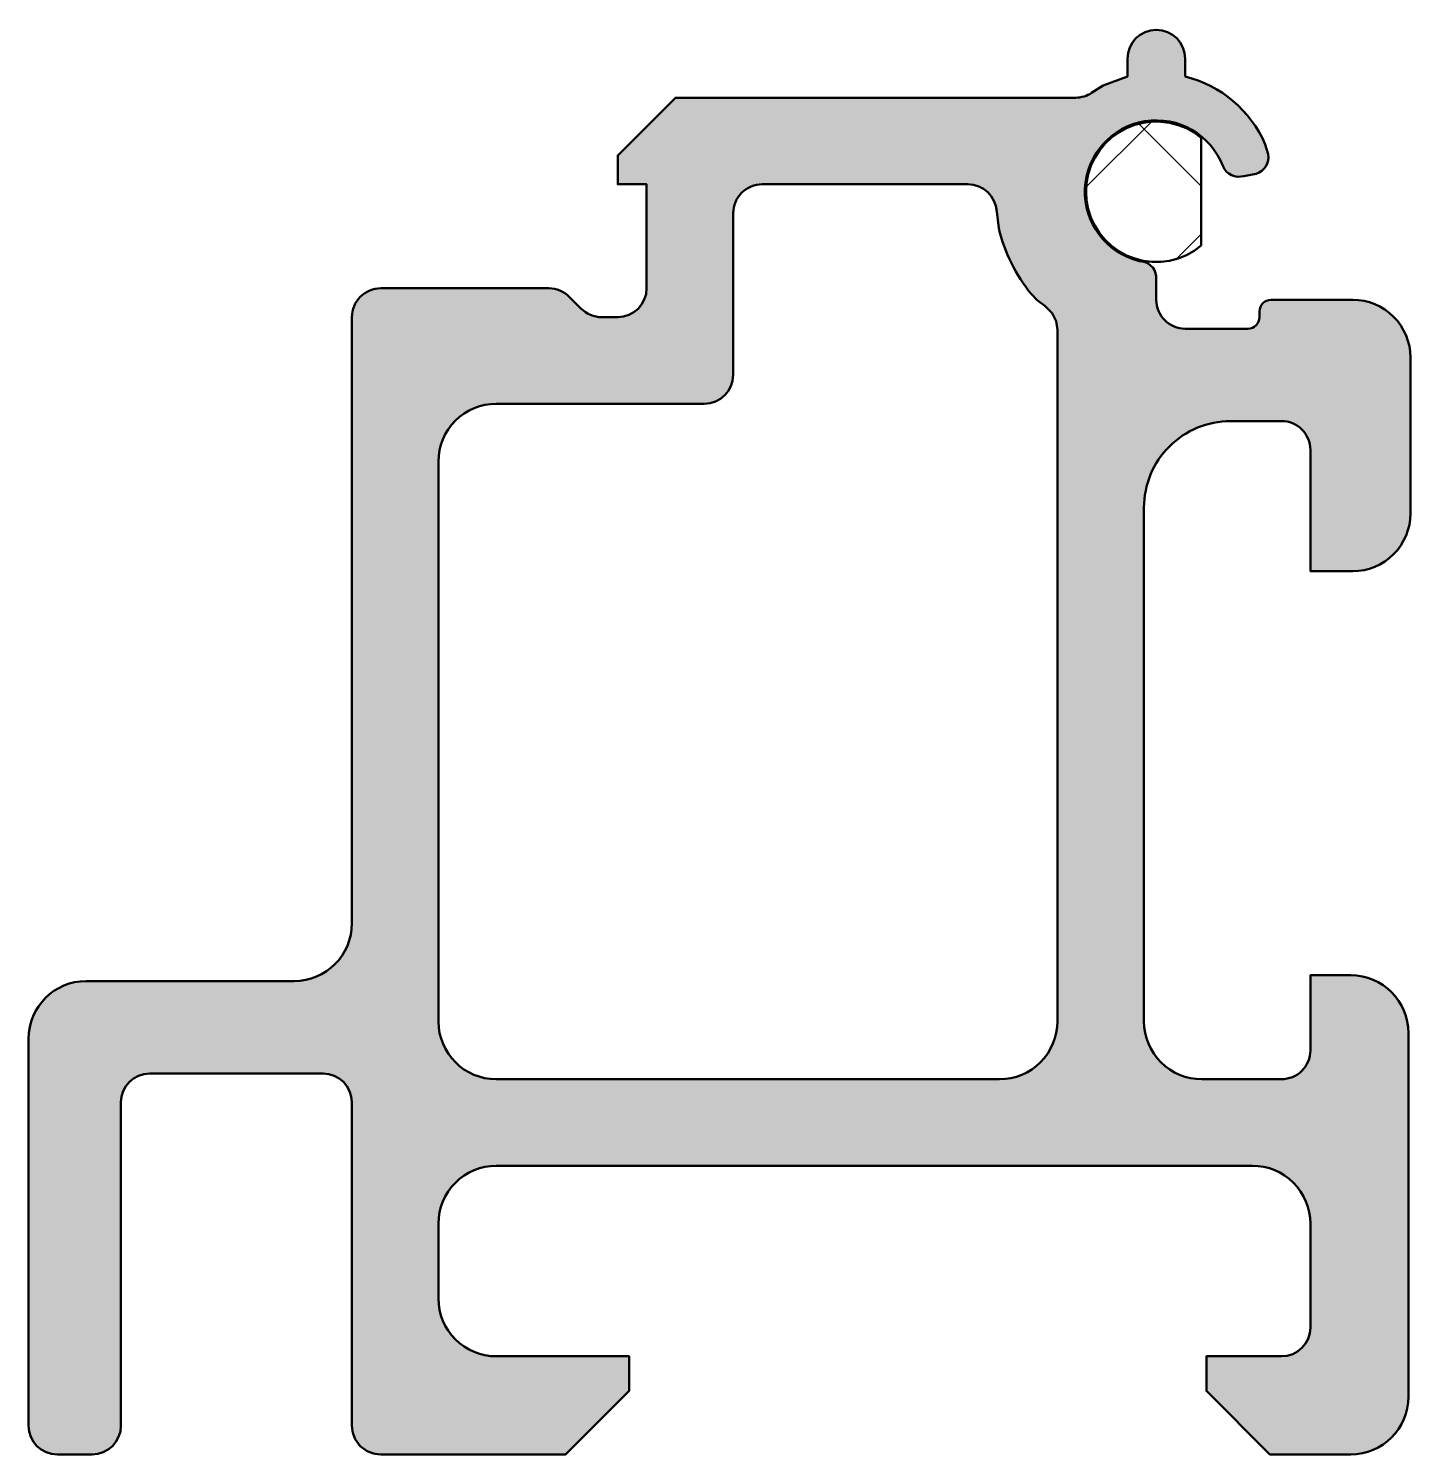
# Model space of a CAD drawing. Extents: x -24.9 to -1, y -20.2 to 4.5.
import ezdxf

# ---------------------------------------------------------------- set-up
doc = ezdxf.new("R2010")
doc.units = 0
for name, color, linetype, lineweight in [('0S-Alu contour', 7, 'Continuous', 50), ('0S-Alu hatch', 252, 'Continuous', 25), ('0S-EPDM contour', 22, 'Continuous', 50), ('0S-EPDM hatch', 25, 'Continuous', 25)]:
    doc.layers.add(name, color=color, linetype=linetype, lineweight=lineweight)

# ---------------------------------------------------------------- blocks, each defined once
blk = doc.blocks.new('347220__36DE3624_0216_43BE_9B65_EFC26088C275_')
at = {"layer": '0S-Alu hatch'}
h = blk.add_hatch(color=256, dxfattribs=at)
edge = h.paths.add_edge_path()
edge.add_line((-3.5147705078125, 2.541161775588989), (-3.465362548828125, 2.370957612991333))
edge.add_ellipse((-3.760831973644198, 2.318889538441709), major_axis=(-0.3000221081661254, 0), ratio=1, start_angle=106.9244429674352, end_angle=189.9941402816104, ccw=False)
edge.add_line((-3.673492431640625, 2.031861543655395), (-3.884429931640625, 1.99466061592102))
edge.add_ellipse((-3.971694107490149, 2.281756034432155), major_axis=(-0.3000646858875272, 0), ratio=1, start_angle=23.855264874016598, end_angle=106.906927651822, ccw=False)
edge.add_arc((-5.402749156539946, 1.722271538969076), 1.236826208083127, 20.74671083640811, 256.0961021759335)
edge.add_ellipse((-5.699889017027648, 0.2217428788050644), major_axis=(-0.2999412974041915, 0), ratio=1, start_angle=186.9159379248051, end_angle=270.0118730247747, ccw=False)
edge.add_line((-5.402130126953125, 0.257859706878662), (-5.402130126953125, -0.1500000953674315))
edge.add_arc((-4.902143008529309, -0.1500129769436161), 0.4999871185897548, 179.9985238419079, 270.0014761579279)
edge.add_line((-4.902130126953125, -0.6500000953674318), (-3.8150634765625, -0.6500000953674318))
edge.add_arc((-3.815016784667968, -0.4500345802307128), 0.1999655205879911, 269.9866214509854, 360.0133785490244)
edge.add_line((-3.61505126953125, -0.4499878883361473), (-3.61505126953125, -0.3500123023986843))
edge.add_ellipse((-3.415044080917911, -0.3500072839807698), major_axis=(-0.2000071886762972, 0), ratio=1, start_angle=-90.0014376191582, end_angle=0.0014376194473015858, ccw=False)
edge.add_line((-3.4150390625, -0.1500000953674316), (-1.999999999999999, -0.1500000953674316))
edge.add_ellipse((-1.999937639220428, -1.14993773458786), major_axis=(-0.9999376411649837, 0), ratio=1, start_angle=179.9964267677715, end_angle=270.00357323230145, ccw=False)
edge.add_line((-1, -1.150000095366159), (-1, -3.849981784820557))
edge.add_ellipse((-1.99993763922043, -3.850044145600127), major_axis=(-0.9999376411649846, 0), ratio=1, start_angle=89.99642676769872, end_angle=180.0035732322286, ccw=False)
edge.add_line((-2, -4.849981784820556), (-2.73406982421875, -4.849981784820556))
edge.add_line((-2.73406982421875, -4.849981784820556), (-2.73406982421875, -2.750006198883057))
edge.add_arc((-3.234002160163141, -2.749938534827448), 0.4999323405234358, 359.9922452209638, 450.0077547790144)
edge.add_line((-3.23406982421875, -2.250006198883056), (-4.11505126953125, -2.250006198883056))
edge.add_arc((-4.115103724481016, -3.74995374393329), 1.499947545967439, 89.99799629844067, 180.0020037016149)
edge.add_line((-5.61505126953125, -3.750006198884511), (-5.61505126953125, -12.64999961853027))
edge.add_arc((-4.61508970493683, -12.65003805393585), 0.9999615653330884, 179.9977977288187, 270.0022022711677)
edge.add_line((-4.61505126953125, -13.64999961853027), (-3.23406982421875, -13.64999961853027))
edge.add_arc((-3.234002160163137, -13.15006728258588), 0.4999323405234314, 269.992245220985, 360.0077547790363)
edge.add_line((-2.73406982421875, -13.14999961853008), (-2.73406982421875, -11.8499813079834))
edge.add_line((-2.73406982421875, -11.8499813079834), (-2.0340576171875, -11.8499813079834))
edge.add_ellipse((-2.034167169111702, -12.8500908599076), major_axis=(-1.000109557924359, 0), ratio=1, start_angle=180.0062761752677, end_angle=269.99372382469784, ccw=False)
edge.add_line((-1.034057617187499, -12.849981307984), (-1.0340576171875, -19.14999961853027))
edge.add_ellipse((-2.03415934968519, -19.14989788603258), major_axis=(-1.000101737671914, 0), ratio=1, start_angle=90.00582824981439, end_angle=179.9941717501741, ccw=False)
edge.add_line((-2.0340576171875, -20.14999961853027), (-3.43408203125, -20.14999961853027))
edge.add_line((-3.43408203125, -20.14999961853027), (-4.5340576171875, -19.04999351501465))
edge.add_line((-4.5340576171875, -19.04999351501465), (-4.5340576171875, -18.44998741149902))
edge.add_line((-4.5340576171875, -18.44998741149902), (-3.23406982421875, -18.44998741149902))
edge.add_arc((-3.234076367779927, -17.94998086793784), 0.5000065436039955, 270.0007498270638, 359.9992501728395)
edge.add_line((-2.73406982421875, -17.94998741149987), (-2.734069824218749, -16.14999961853027))
edge.add_arc((-3.73403138881318, -16.1499611831247), 0.9999615653330991, 359.9977977288187, 450.0022022711671)
edge.add_line((-3.73406982421875, -15.14999961853027), (-16.83407592773437, -15.14999961853027))
edge.add_arc((-16.8341016881284, -16.15000437539388), 1.000004757195407, 89.99852404516464, 179.9997274522364)
edge.add_line((-17.8341064453125, -16.14999961851541), (-17.8341064453125, -17.44998741149903))
edge.add_arc((-16.8341016881284, -17.44998265463541), 1.000004757195407, 180.0002725477635, 270.0014759548354)
edge.add_line((-16.83407592773437, -18.44998741149902), (-14.5340576171875, -18.44998741149902))
edge.add_line((-14.5340576171875, -18.44998741149902), (-14.5340576171875, -19.04999351501465))
edge.add_line((-14.5340576171875, -19.04999351501465), (-15.63409423828125, -20.14999961853027))
edge.add_line((-15.63409423828125, -20.14999961853027), (-18.83410644531249, -20.14999961853027))
edge.add_ellipse((-18.83412950869479, -19.65002268191257), major_axis=(-0.4999769371496504, 0), ratio=1, start_angle=-0.0026429908801901547, end_angle=90.00264299084512, ccw=False)
edge.add_line((-19.3341064453125, -19.64999961852996), (-19.3341064453125, -14.04999923706055))
edge.add_arc((-19.83410787270679, -14.05000066445484), 0.5000014273963292, 0.0001635684142196, 89.99983643312972)
edge.add_line((-19.8341064453125, -13.54999923706055), (-22.8341064453125, -13.54999923706055))
edge.add_arc((-22.83410501791821, -14.05000066445483), 0.5000014273963256, 90.00016356686986, 179.9998364315858)
edge.add_line((-23.3341064453125, -14.04999923704707), (-23.3341064453125, -19.64999961853027))
edge.add_ellipse((-23.83410934700102, -19.64999671684175), major_axis=(-0.5000029016969413, 0), ratio=1, start_angle=90.00033250708191, end_angle=179.9996674916085, ccw=False)
edge.add_line((-23.8341064453125, -20.14999961853027), (-24.43410682678223, -20.14999961853027))
edge.add_ellipse((-24.43410392509369, -19.64999671684173), major_axis=(-0.500002901696959, 0), ratio=1, start_angle=0.00033250619941327386, end_angle=89.99966749291622, ccw=False)
edge.add_line((-24.93410682678223, -19.64999961852255), (-24.93410682678223, -12.94999885559082))
edge.add_ellipse((-23.93410661119065, -12.95000002485515), major_axis=(-1.000000215592267, 0), ratio=1, start_angle=270.0001216354879, end_angle=359.9999330127652, ccw=False)
edge.add_line((-23.93410873413086, -11.94999980926513), (-20.3341064453125, -11.94999980926513))
edge.add_arc((-20.33410806027686, -10.94999819430077), 1.000001614965665, 270.0000925304926, 359.9999074688961)
edge.add_line((-19.3341064453125, -10.9499998092758), (-19.3341064453125, -0.4500031471252513))
edge.add_ellipse((-18.8341295086948, -0.4499800837429438), major_axis=(-0.4999769371496433, 0), ratio=1, start_angle=-90.00264299084512, end_angle=0.0026429907422880206, ccw=False)
edge.add_line((-18.8341064453125, 0.0499968528747559), (-15.92214965820312, 0.0499968528747557))
edge.add_ellipse((-15.922105387982, -0.4497876240250845), major_axis=(-0.4997844788605378, 0), ratio=1, start_angle=224.9885915164955, end_angle=270.00507518128103, ccw=False)
edge.add_line((-15.56863403320312, -0.0964570045471192), (-15.36148071289062, -0.3035492897033693))
edge.add_arc((-15.0080534683636, 0.049674854851181), 0.4996780097925666, 224.983532515323, 270.0101341824534)
edge.add_line((-15.00796508789062, -0.4500031471252441), (-14.729736328125, -0.450003147125244))
edge.add_arc((-14.72973651576597, 0.0499970405157309), 0.50000018764101, 270.0000215020637, 360.0000214974711)
edge.add_line((-14.229736328125, 0.0499972281166272), (-14.229736328125, 1.851632356643676))
edge.add_line((-14.229736328125, 1.851632356643676), (-14.729736328125, 1.851632356643676))
edge.add_line((-14.729736328125, 1.851632356643676), (-14.729736328125, 2.351632356643676))
edge.add_line((-14.729736328125, 2.351632356643676), (-13.729736328125, 3.351632356643676))
edge.add_line((-13.729736328125, 3.351632356643676), (-6.7969970703125, 3.351632356643676))
edge.add_arc((-6.799536913676289, 3.860055335454587), 0.5084293227059906, 270.2862205308035, 303.0468571364245)
edge.add_line((-6.52227783203125, 3.433877229690552), (-6.324615478515625, 3.563866853713989))
edge.add_line((-6.324615478515625, 3.563866853713989), (-5.902130126953125, 3.717629671096801))
edge.add_line((-5.902130126953125, 3.717629671096801), (-5.902130126953125, 4.027108192443847))
edge.add_ellipse((-5.402130126953125, 4.027104377746582), major_axis=(-0.500000000014552, 0), ratio=1, start_angle=179.9995628678932, end_angle=359.99956286789313, ccw=False)
edge.add_line((-4.902130126953125, 4.027100563049316), (-4.902130126953125, 3.717637300491333))
edge.add_ellipse((-5.386788872058525, 1.739842939683127), major_axis=(-2.036311526474247, 0), ratio=1, start_angle=203.173381539879, end_angle=256.2309903018412, ccw=False)
edge = h.paths.add_edge_path()
edge.add_line((-7.11505126953125, -12.64999961853027), (-7.11505126953125, -0.6709885597229004))
edge.add_line((-7.11505126953125, -0.6709885597229004), (-7.13873291015625, -0.5189728736877443))
edge.add_line((-7.13873291015625, -0.5189728736877443), (-7.207489013671875, -0.3813538551330566))
edge.add_line((-7.207489013671875, -0.3813538551330566), (-7.33477783203125, -0.2561783790588379))
edge.add_line((-7.33477783203125, -0.2561783790588379), (-7.462982177734375, -0.1580033302307129))
edge.add_line((-7.462982177734375, -0.1580033302307129), (-7.562652587890625, -0.0547394752502442))
edge.add_ellipse((-5.402524601158843, 1.726679598591867), major_axis=(-2.799929791210913, 0), ratio=1, start_angle=13.169719411809524, end_angle=39.51179474090242, ccw=False)
edge.add_line((-8.128814697265625, 1.088753938674927), (-8.16632080078125, 1.381264925003051))
edge.add_arc((-8.665447414512482, 1.351626546816182), 0.5000058099625982, 3.398260534733231, 89.99866806085078)
edge.add_line((-8.665435791015625, 1.851632356643676), (-12.229736328125, 1.851632356643676))
edge.add_arc((-12.22973996748164, 1.351635996000316), 0.499996360656605, 89.99958295741324, 180.0004170428646)
edge.add_line((-12.729736328125, 1.351632356641252), (-12.729736328125, -1.450003147125243))
edge.add_ellipse((-13.22973651576597, -1.450002959484269), major_axis=(-0.50000018764101, 0), ratio=1, start_angle=90.00002150206382, end_angle=179.999978502529, ccw=False)
edge.add_line((-13.229736328125, -1.950003147125244), (-16.83407592773437, -1.950003147125244))
edge.add_arc((-16.8341016881284, -2.950007903988853), 1.000004757195407, 89.99852404516464, 179.9997274522364)
edge.add_line((-17.8341064453125, -2.950003147110381), (-17.8341064453125, -12.64999961853027))
edge.add_arc((-16.83405067324311, -12.64994384522452), 1.000055773624631, 180.003195396922, 269.9985531049353)
edge.add_line((-16.83407592773437, -13.64999961853027), (-8.11505126953125, -13.64999961853027))
edge.add_arc((-8.115039800933687, -12.65001108712783), 0.9999885314682018, 269.9993428902266, 360.0006571095921)
at = {"layer": '0S-Alu contour', "color": 7}
for points in [[(-6.52227783203125, 3.433877229690552), (-6.324615478515625, 3.563866853713989), (-5.902130126953125, 3.717629671096801), (-5.902130126953125, 4.027108192443847)], [(-4.902130126953125, 4.027100563049316), (-4.902130126953125, 3.717637300491333)], [(-14.229736328125, 0.0499972281166272), (-14.229736328125, 1.851632356643676), (-14.729736328125, 1.851632356643676), (-14.729736328125, 2.351632356643676), (-13.729736328125, 3.351632356643676), (-6.7969970703125, 3.351632356643676)], [(-3.5147705078125, 2.541161775588989), (-3.465362548828125, 2.370957612991333)], [(-3.673492431640625, 2.031861543655395), (-3.884429931640625, 1.99466061592102)], [(-8.665435791015625, 1.851632356643676), (-12.229736328125, 1.851632356643676)], [(-12.729736328125, 1.351632356641252), (-12.729736328125, -1.450003147125243)], [(-8.128814697265625, 1.088753938674927), (-8.16632080078125, 1.381264925003051)], [(-5.402130126953125, 0.257859706878662), (-5.402130126953125, -0.1500000953674315)], [(-18.8341064453125, 0.0499968528747559), (-15.92214965820312, 0.0499968528747557)], [(-15.56863403320312, -0.0964570045471192), (-15.36148071289062, -0.3035492897033693)], [(-7.11505126953125, -12.64999961853027), (-7.11505126953125, -0.6709885597229004), (-7.13873291015625, -0.5189728736877443), (-7.207489013671875, -0.3813538551330566), (-7.33477783203125, -0.2561783790588379), (-7.462982177734375, -0.1580033302307129), (-7.562652587890625, -0.0547394752502442)], [(-3.4150390625, -0.1500000953674316), (-1.999999999999999, -0.1500000953674316)], [(-19.3341064453125, -10.9499998092758), (-19.3341064453125, -0.4500031471252513)], [(-15.00796508789062, -0.4500031471252441), (-14.729736328125, -0.450003147125244)], [(-3.61505126953125, -0.4499878883361473), (-3.61505126953125, -0.3500123023986843)], [(-4.902130126953125, -0.6500000953674318), (-3.8150634765625, -0.6500000953674318)], [(-1, -1.150000095366159), (-1, -3.849981784820557)], [(-13.229736328125, -1.950003147125244), (-16.83407592773437, -1.950003147125244)], [(-3.23406982421875, -2.250006198883056), (-4.11505126953125, -2.250006198883056)], [(-17.8341064453125, -2.950003147110381), (-17.8341064453125, -12.64999961853027)], [(-2, -4.849981784820556), (-2.73406982421875, -4.849981784820556), (-2.73406982421875, -2.750006198883057)], [(-5.61505126953125, -3.750006198884511), (-5.61505126953125, -12.64999961853027)], [(-2.73406982421875, -13.14999961853008), (-2.73406982421875, -11.8499813079834), (-2.0340576171875, -11.8499813079834)], [(-23.93410873413086, -11.94999980926513), (-20.3341064453125, -11.94999980926513)], [(-24.93410682678223, -19.64999961852255), (-24.93410682678223, -12.94999885559082)], [(-1.034057617187499, -12.849981307984), (-1.0340576171875, -19.14999961853027)], [(-19.8341064453125, -13.54999923706055), (-22.8341064453125, -13.54999923706055)], [(-16.83407592773437, -13.64999961853027), (-8.11505126953125, -13.64999961853027)], [(-4.61505126953125, -13.64999961853027), (-3.23406982421875, -13.64999961853027)], [(-23.3341064453125, -14.04999923704707), (-23.3341064453125, -19.64999961853027)], [(-19.3341064453125, -19.64999961852996), (-19.3341064453125, -14.04999923706055)], [(-3.73406982421875, -15.14999961853027), (-16.83407592773437, -15.14999961853027)], [(-17.8341064453125, -16.14999961851541), (-17.8341064453125, -17.44998741149903)], [(-2.73406982421875, -17.94998741149987), (-2.734069824218749, -16.14999961853027)], [(-16.83407592773437, -18.44998741149902), (-14.5340576171875, -18.44998741149902), (-14.5340576171875, -19.04999351501465), (-15.63409423828125, -20.14999961853027), (-18.83410644531249, -20.14999961853027)], [(-2.0340576171875, -20.14999961853027), (-3.43408203125, -20.14999961853027), (-4.5340576171875, -19.04999351501465), (-4.5340576171875, -18.44998741149902), (-3.23406982421875, -18.44998741149902)], [(-23.8341064453125, -20.14999961853027), (-24.43410682678223, -20.14999961853027)]]:
    blk.add_lwpolyline(points, dxfattribs=at)
at = {"layer": '0S-Alu contour', "color": 7, "extrusion": (0, 0, -1)}
for centre, radius, start, end in [((5.402130126953125, 4.027104377746582), 0.500000000014552, 0.0004371321068819, 180.0004371321069), ((5.386788872058525, 1.739842939683127), 2.036311526474247, 103.7690096981588, 156.826618460121), ((3.760831973644198, 2.318889538441709), 0.3000221081661254, 170.0058597183896, 253.0755570325648), ((3.971694107490149, 2.281756034432155), 0.3000646858875272, 253.093072348178, 336.1447351259834), ((5.402524601158843, 1.726679598591867), 2.799929791210913, 320.4882052590976, 346.8302805881905), ((5.699889017027648, 0.2217428788050644), 0.2999412974041915, 89.98812697522536, 173.0840620751949), ((18.8341295086948, -0.4499800837429438), 0.4999769371496433, 359.9973570092577, 90.00264299084502), ((15.922105387982, -0.4497876240250845), 0.4997844788605378, 89.99492481871897, 135.0114084835045), ((3.415044080917911, -0.3500072839807698), 0.2000071886762972, 359.9985623805527, 90.00143761915818), ((1.999937639220428, -1.14993773458786), 0.9999376411649837, 89.99642676769857, 180.0035732322285), ((13.22973651576597, -1.450002959484269), 0.50000018764101, 180.000021497471, 269.9999784979362), ((1.99993763922043, -3.850044145600127), 0.9999376411649846, 179.9964267677714, 270.0035732323014), ((2.034167169111702, -12.8500908599076), 1.000109557924359, 90.00627617530215, 179.9937238247323), ((23.93410661119065, -12.95000002485515), 1.000000215592267, 6.6987234804e-05, 89.99987836451207), ((2.03415934968519, -19.14989788603258), 1.000101737671914, 180.0058282498259, 269.9941717501856), ((24.43410392509369, -19.64999671684173), 0.500002901696959, 270.0003325070838, 359.9996674938006), ((23.83410934700102, -19.64999671684175), 0.5000029016969413, 180.0003325083917, 269.9996674929181), ((18.83412950869479, -19.65002268191257), 0.4999769371496504, 269.9973570091549, 0.002642990880182)]:
    blk.add_arc(centre, radius, start, end, dxfattribs=at)
at = {"layer": '0S-Alu contour', "color": 7}
for centre, radius, start, end in [((-6.799536913676289, 3.860055335454587), 0.5084293227059906, 270.2862205308035, 303.0468571364245), ((-5.402749156539946, 1.722271538969076), 1.236826208083127, 20.74671083640811, 256.0961021759335), ((-12.22973996748164, 1.351635996000316), 0.499996360656605, 89.99958295741324, 180.0004170428646), ((-8.665447414512482, 1.351626546816182), 0.5000058099625982, 3.398260534733231, 89.99866806085078), ((-14.72973651576597, 0.0499970405157309), 0.50000018764101, 270.0000215020637, 2.14974711152e-05), ((-4.902143008529309, -0.1500129769436161), 0.4999871185897548, 179.9985238419079, 270.0014761579279), ((-15.0080534683636, 0.049674854851181), 0.4996780097925666, 224.983532515323, 270.0101341824534), ((-3.815016784667968, -0.4500345802307128), 0.1999655205879911, 269.9866214509854, 0.0133785490243993), ((-16.8341016881284, -2.950007903988853), 1.000004757195407, 89.99852404516464, 179.9997274522364), ((-4.115103724481016, -3.74995374393329), 1.499947545967439, 89.99799629844067, 180.0020037016149), ((-3.234002160163141, -2.749938534827448), 0.4999323405234358, 359.9922452209638, 90.00775477901443), ((-20.33410806027686, -10.94999819430077), 1.000001614965665, 270.0000925304926, 359.9999074688961), ((-16.83405067324311, -12.64994384522452), 1.000055773624631, 180.003195396922, 269.9985531049353), ((-8.115039800933687, -12.65001108712783), 0.9999885314682018, 269.9993428902266, 0.0006571095921438), ((-4.61508970493683, -12.65003805393585), 0.9999615653330884, 179.9977977288187, 270.0022022711677), ((-3.234002160163137, -13.15006728258588), 0.4999323405234314, 269.992245220985, 0.0077547790362407), ((-22.83410501791821, -14.05000066445483), 0.5000014273963256, 90.00016356686986, 179.9998364315858), ((-19.83410787270679, -14.05000066445484), 0.5000014273963292, 0.0001635684142196, 89.99983643312972), ((-16.8341016881284, -16.15000437539388), 1.000004757195407, 89.99852404516464, 179.9997274522364), ((-3.73403138881318, -16.1499611831247), 0.9999615653330991, 359.9977977288187, 90.0022022711671), ((-16.8341016881284, -17.44998265463541), 1.000004757195407, 180.0002725477635, 270.0014759548354), ((-3.234076367779927, -17.94998086793784), 0.5000065436039955, 270.0007498270638, 359.9992501728395)]:
    blk.add_arc(centre, radius, start, end, dxfattribs=at)
blk = doc.blocks.new('347220__538334B3_87A4_4C28_B0E7_AFB75F07ACD1_')
at = {"layer": '0S-EPDM hatch'}
h = blk.add_hatch(dxfattribs=at)
h.set_pattern_fill('ANSI37', color=256, scale=0.625, angle=90, style=0)
h.set_pattern_definition([(135, (0, 0), (-1.403165018917055, -1.403165018917055), []), (225, (0, 0), (1.403165018917055, -1.403165018917055), [])])
h.paths.add_polyline_path([(-4.623564521166249, 0.7882688534222004), (-4.747004904539293, 0.6978257431461243), (-4.880824461683789, 0.6235976448992644), (-5.022905085680181, 0.5667594471050843), (-5.17099791276563, 0.5282107894172479), (-5.322758917533986, 0.5085618231494387), (-5.475786014362059, 0.5081235537503515), (-5.627657077817755, 0.52690291818396), (-5.77596828025996, 0.5646026751306811), (-5.918372139819478, 0.6206261097473454), (-6.05261467653448, 0.6940864785186485), (-6.176571088530097, 0.7838210447061954), (-6.288279383556665, 0.8884094822409055), (-6.385971433563868, 1.006196356760455), (-6.468100960776465, 1.135317327960064), (-6.533368012305644, 1.273728658523649), (-6.58073953590992, 1.419239562565593), (-6.609465731230682, 1.56954688156932), (-6.619091917693731, 1.722271538969077), (-6.609465731230683, 1.874996196368833), (-6.58073953590992, 2.025303515372559), (-6.533368012305643, 2.170814419414504), (-6.468100960776463, 2.309225749978089), (-6.385971433563867, 2.438346721177698), (-6.288279383556663, 2.556133595697248), (-6.176571088530096, 2.660722033231958), (-6.052614676534479, 2.750456599419505), (-5.918372139819476, 2.823916968190807), (-5.775968280259958, 2.879940402807472), (-5.627657077817754, 2.917640159754192), (-5.475786014362056, 2.936419524187801), (-5.322758917533985, 2.935981254788713), (-5.170997912765628, 2.916332288520904), (-5.02290508568018, 2.877783630833067), (-4.880824461683786, 2.820945433038886), (-4.747004904539292, 2.746717334792026), (-4.623564521166249, 2.65627422451595)])
at = {"layer": '0S-EPDM contour', "color": 7}
blk.add_lwpolyline([(-4.623564521166249, 0.7882688534222004), (-4.747004904539293, 0.6978257431461243), (-4.880824461683789, 0.6235976448992644), (-5.022905085680181, 0.5667594471050843), (-5.17099791276563, 0.5282107894172479), (-5.322758917533986, 0.5085618231494387), (-5.475786014362059, 0.5081235537503515), (-5.627657077817755, 0.52690291818396), (-5.77596828025996, 0.5646026751306811), (-5.918372139819478, 0.6206261097473454), (-6.05261467653448, 0.6940864785186485), (-6.176571088530097, 0.7838210447061954), (-6.288279383556665, 0.8884094822409055), (-6.385971433563868, 1.006196356760455), (-6.468100960776465, 1.135317327960064), (-6.533368012305644, 1.273728658523649), (-6.58073953590992, 1.419239562565593), (-6.609465731230682, 1.56954688156932), (-6.619091917693731, 1.722271538969077), (-6.609465731230683, 1.874996196368833), (-6.58073953590992, 2.025303515372559), (-6.533368012305643, 2.170814419414504), (-6.468100960776463, 2.309225749978089), (-6.385971433563867, 2.438346721177698), (-6.288279383556663, 2.556133595697248), (-6.176571088530096, 2.660722033231958), (-6.052614676534479, 2.750456599419505), (-5.918372139819476, 2.823916968190807), (-5.775968280259958, 2.879940402807472), (-5.627657077817754, 2.917640159754192), (-5.475786014362056, 2.936419524187801), (-5.322758917533985, 2.935981254788713), (-5.170997912765628, 2.916332288520904), (-5.02290508568018, 2.877783630833067), (-4.880824461683786, 2.820945433038886), (-4.747004904539292, 2.746717334792026), (-4.623564521166249, 2.65627422451595), (-4.623564521166249, 0.7882688534222004)], close=True, dxfattribs=at)
blk = doc.blocks.new('347220__925EBA6F_C3B6_4DD0_9930_F89309E2875D_')
at = {"layer": '0S-Alu contour', "color": 7}
blk.add_blockref('347220__36DE3624_0216_43BE_9B65_EFC26088C275_', (0, 0), dxfattribs=at)
at = {"layer": '0S-EPDM contour', "color": 7}
blk.add_blockref('347220__538334B3_87A4_4C28_B0E7_AFB75F07ACD1_', (0, 0), dxfattribs=at)

msp = doc.modelspace()

# ---------------------------------------------------------------- block references
at = {"layer": '0S-Alu contour', "color": 7}
msp.add_blockref('347220__925EBA6F_C3B6_4DD0_9930_F89309E2875D_', (0, 0), dxfattribs=at)

doc.saveas('drawing.dxf')
